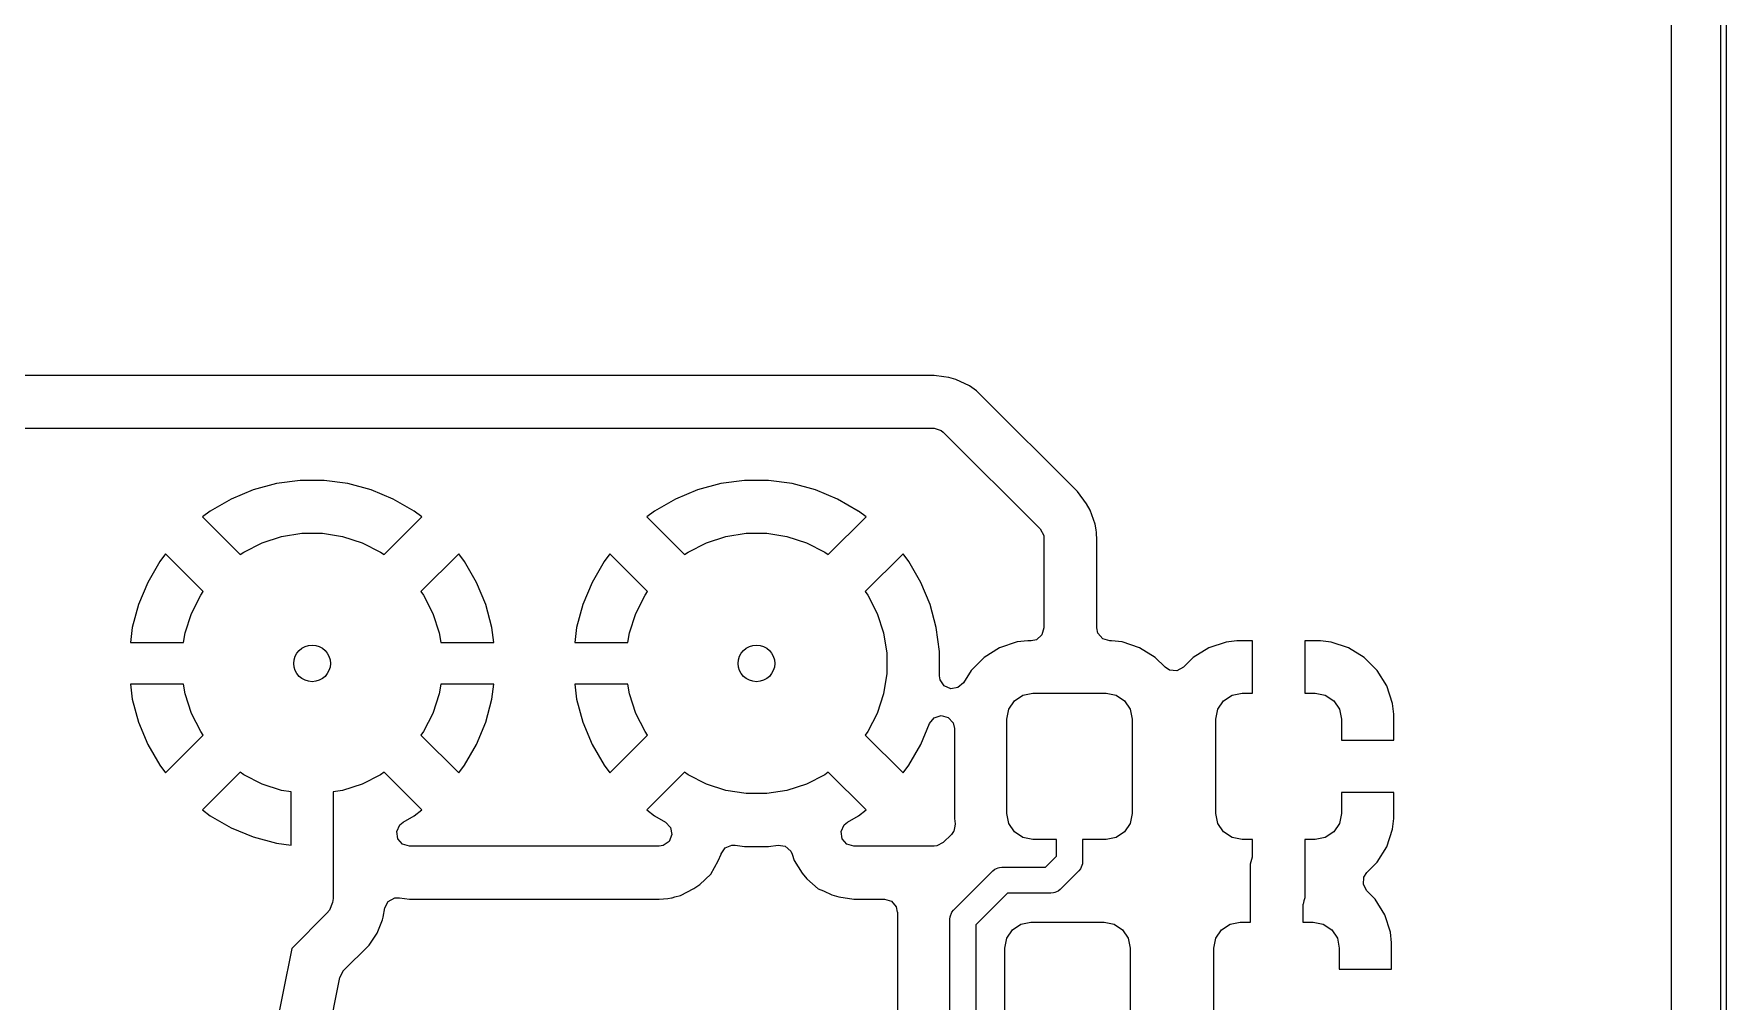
# Model space of a CAD drawing. Header units: millimetres. Extents: x 121.3 to 153.8, y -119.7 to -62.2.
# Drawn here: x 137.64 to 153.82, y -109.69 to -100.44 of the extents above; entities that cross this region are included whole.
import ezdxf

# ---------------------------------------------------------------- set-up
doc = ezdxf.new("R2010")
doc.units = ezdxf.units.MM
doc.layers.add('BLACK', color=250, linetype='CONTINUOUS')

msp = doc.modelspace()

# ---------------------------------------------------------------- linework, layer by layer
at = {"layer": 'BLACK', "linetype": 'CONTINUOUS'}
for p, q in [((153.2995, -67.212706), (153.2995, -114.707293)), ((153.775, -114.71), (153.775, -67.21)), ((153.825, -67.21), (153.825, -114.71)), ((146.248638, -103.7045), (130.351362, -103.7045)), ((146.343582, -103.71815), (146.248638, -103.7045)), ((146.391055, -103.724976), (146.343582, -103.71815)), ((146.4581, -103.744663), (146.391055, -103.724976)), ((146.588974, -103.804433), (146.4581, -103.744663)), ((146.632856, -103.836076), (146.588974, -103.804433)), ((146.653507, -103.852718), (146.632856, -103.836076)), ((146.653519, -103.852728), (146.653507, -103.852718)), ((146.693737, -103.888855), (146.653519, -103.852728)), ((146.693761, -103.888877), (146.693737, -103.888855)), ((146.69377, -103.888886), (146.693761, -103.888877)), ((146.693776, -103.888892), (146.69377, -103.888886)), ((147.621113, -104.816228), (146.693776, -103.888892)), ((130.351362, -104.21), (146.248638, -104.21)), ((146.248638, -104.21), (146.315677, -104.229685)), ((146.315677, -104.229685), (146.336319, -104.246319)), ((146.336319, -104.246319), (147.263681, -105.173681)), ((140.185289, -104.710001), (139.957862, -104.739942)), ((140.185306, -104.71), (140.185289, -104.710001)), ((140.414694, -104.71), (140.185306, -104.71)), ((140.41471, -104.710001), (140.414694, -104.71)), ((140.642137, -104.739942), (140.41471, -104.710001)), ((144.435289, -104.710001), (144.207862, -104.739942)), ((144.435306, -104.71), (144.435289, -104.710001)), ((144.664694, -104.71), (144.435306, -104.71)), ((144.66471, -104.710001), (144.664694, -104.71)), ((144.892137, -104.739942), (144.66471, -104.710001)), ((139.52433, -104.887106), (139.325673, -105.001801)), ((139.52434, -104.887102), (139.52433, -104.887106)), ((139.736269, -104.799318), (139.52434, -104.887102)), ((139.957862, -104.739942), (139.736269, -104.799318)), ((140.86373, -104.799318), (140.642137, -104.739942)), ((141.075659, -104.887102), (140.86373, -104.799318)), ((141.075669, -104.887106), (141.075659, -104.887102)), ((141.274324, -105.001799), (141.075669, -104.887106)), ((143.77433, -104.887106), (143.575673, -105.001801)), ((143.77434, -104.887102), (143.77433, -104.887106)), ((143.986269, -104.799318), (143.77434, -104.887102)), ((144.207862, -104.739942), (143.986269, -104.799318)), ((145.11373, -104.799318), (144.892137, -104.739942)), ((145.325659, -104.887102), (145.11373, -104.799318)), ((145.325669, -104.887106), (145.325659, -104.887102)), ((145.524324, -105.001799), (145.325669, -104.887106)), ((147.621118, -104.816234), (147.621113, -104.816228)), ((147.621123, -104.816239), (147.621118, -104.816234)), ((147.707347, -104.93142), (147.621123, -104.816239)), ((139.325659, -105.00181), (139.251934, -105.05838)), ((139.325673, -105.001801), (139.325659, -105.00181)), ((141.274331, -105.001805), (141.274324, -105.001799)), ((141.348064, -105.05838), (141.274331, -105.001805)), ((143.575659, -105.00181), (143.501934, -105.05838)), ((143.575673, -105.001801), (143.575659, -105.00181)), ((145.524331, -105.001805), (145.524324, -105.001799)), ((145.598064, -105.05838), (145.524331, -105.001805)), ((147.740832, -104.992743), (147.707347, -104.93142)), ((147.791114, -105.127552), (147.740832, -104.992743)), ((139.251934, -105.05838), (139.612633, -105.419079)), ((140.008193, -105.244538), (140.201926, -105.213853)), ((140.201926, -105.213853), (140.398074, -105.213853)), ((140.398074, -105.213853), (140.591807, -105.244538)), ((140.987365, -105.419079), (141.348064, -105.058381)), ((141.348064, -105.058381), (141.348064, -105.05838)), ((143.501934, -105.05838), (143.862633, -105.419079)), ((144.258193, -105.244538), (144.451926, -105.213853)), ((144.451926, -105.213853), (144.648074, -105.213853)), ((144.648074, -105.213853), (144.841807, -105.244538)), ((145.237365, -105.419079), (145.598064, -105.058381)), ((145.598064, -105.058381), (145.598064, -105.05838)), ((147.263681, -105.173681), (147.297166, -105.235004)), ((147.799769, -105.180964), (147.791114, -105.127552)), ((147.802603, -105.207322), (147.799769, -105.180964)), ((147.803631, -105.226493), (147.802603, -105.207322)), ((139.646877, -105.3942), (139.821646, -105.305151)), ((139.821646, -105.305151), (140.008193, -105.244538)), ((140.591807, -105.244538), (140.778354, -105.305151)), ((140.778354, -105.305151), (140.953123, -105.3942)), ((143.896877, -105.3942), (144.071646, -105.305151)), ((144.071646, -105.305151), (144.258193, -105.244538)), ((144.841807, -105.244538), (145.028354, -105.305151)), ((145.028354, -105.305151), (145.203123, -105.3942)), ((147.297166, -105.235004), (147.3, -105.261362)), ((147.3, -105.261362), (147.3, -106.1205)), ((147.8055, -105.261359), (147.803631, -105.226493)), ((147.8055, -106.1205), (147.8055, -105.261359)), ((138.841801, -105.485673), (138.727106, -105.68433)), ((138.84181, -105.485659), (138.841801, -105.485673)), ((138.89838, -105.411934), (138.84181, -105.485659)), ((139.259079, -105.772633), (138.89838, -105.411934)), ((139.612633, -105.419079), (139.646877, -105.3942)), ((140.953123, -105.3942), (140.987365, -105.419079)), ((141.701617, -105.411934), (141.340919, -105.772631)), ((141.701618, -105.411934), (141.701617, -105.411934)), ((141.758194, -105.485666), (141.701618, -105.411934)), ((141.872893, -105.68433), (141.758194, -105.485666)), ((143.091801, -105.485673), (142.977106, -105.68433)), ((143.09181, -105.485659), (143.091801, -105.485673)), ((143.14838, -105.411934), (143.09181, -105.485659)), ((143.148381, -105.411934), (143.14838, -105.411934)), ((143.509079, -105.772632), (143.148381, -105.411934)), ((143.862633, -105.419079), (143.896877, -105.3942)), ((145.203123, -105.3942), (145.237365, -105.419079)), ((145.951617, -105.411934), (145.590919, -105.772631)), ((145.951618, -105.411934), (145.951617, -105.411934)), ((146.008194, -105.485666), (145.951618, -105.411934)), ((146.122893, -105.68433), (146.008194, -105.485666)), ((138.727102, -105.68434), (138.639318, -105.896269)), ((138.727106, -105.68433), (138.727102, -105.68434)), ((141.872897, -105.68434), (141.872893, -105.68433)), ((141.960681, -105.896269), (141.872897, -105.68434)), ((142.977102, -105.68434), (142.889318, -105.896269)), ((142.977106, -105.68433), (142.977102, -105.68434)), ((146.122897, -105.68434), (146.122893, -105.68433)), ((146.210681, -105.896269), (146.122897, -105.68434)), ((139.145151, -105.981646), (139.2342, -105.806877)), ((139.2342, -105.806877), (139.259079, -105.772633)), ((141.340919, -105.772631), (141.3658, -105.806877)), ((141.3658, -105.806877), (141.454849, -105.981646)), ((143.395151, -105.981646), (143.4842, -105.806877)), ((143.4842, -105.806877), (143.509079, -105.772632)), ((145.590919, -105.772631), (145.6158, -105.806877)), ((145.6158, -105.806877), (145.704849, -105.981646)), ((138.639318, -105.896269), (138.579942, -106.117862)), ((139.084538, -106.168193), (139.145151, -105.981646)), ((141.454849, -105.981646), (141.515462, -106.168193)), ((142.020057, -106.117862), (141.960681, -105.896269)), ((142.889318, -105.896269), (142.829942, -106.117862)), ((143.334538, -106.168193), (143.395151, -105.981646)), ((145.704849, -105.981646), (145.765462, -106.168193)), ((146.270057, -106.117862), (146.210681, -105.896269)), ((138.579942, -106.117862), (138.561229, -106.26)), ((139.069997, -106.26), (139.084538, -106.168193)), ((141.515462, -106.168193), (141.530003, -106.26)), ((142.03877, -106.26), (142.020057, -106.117862)), ((142.829942, -106.117862), (142.811229, -106.26)), ((143.319997, -106.26), (143.334538, -106.168193)), ((145.765462, -106.168193), (145.796147, -106.361926)), ((146.299998, -106.345289), (146.270057, -106.117862)), ((147.3, -106.1205), (147.280315, -106.187539)), ((147.816706, -106.172011), (147.8055, -106.1205)), ((147.862461, -106.224815), (147.816706, -106.172011)), ((138.561229, -106.26), (139.069997, -106.26)), ((141.530003, -106.26), (142.03877, -106.26)), ((142.811229, -106.26), (143.319997, -106.26)), ((146.3, -106.345305), (146.299998, -106.345289)), ((146.3, -106.57876), (146.3, -106.345305)), ((146.875663, -106.310187), (146.726342, -106.402289)), ((146.875668, -106.310185), (146.875663, -106.310187)), ((147.0422, -106.255001), (146.875668, -106.310185)), ((147.042203, -106.255), (147.0422, -106.255001)), ((147.14498, -106.244501), (147.042203, -106.255)), ((147.145, -106.2445), (147.14498, -106.244501)), ((147.176004, -106.2445), (147.145, -106.2445)), ((147.227511, -106.233294), (147.176004, -106.2445)), ((147.280315, -106.187539), (147.227511, -106.233294)), ((147.9295, -106.2445), (147.862461, -106.224815)), ((147.945009, -106.2445), (147.9295, -106.2445)), ((147.945016, -106.2445), (147.945009, -106.2445)), ((148.047795, -106.255), (147.945016, -106.2445)), ((148.047797, -106.255001), (148.047795, -106.255)), ((148.214334, -106.310186), (148.047797, -106.255001)), ((148.363656, -106.402288), (148.214334, -106.310186)), ((148.875875, -106.310643), (148.726657, -106.402682)), ((148.87588, -106.310641), (148.875875, -106.310643)), ((149.042302, -106.255494), (148.87588, -106.310641)), ((149.145012, -106.245001), (149.042302, -106.255494)), ((149.145027, -106.245), (149.145012, -106.245001)), ((149.295, -106.245), (149.145027, -106.245)), ((149.295, -106.745), (149.295, -106.245)), ((149.944986, -106.245), (149.795, -106.245)), ((149.795, -106.245), (149.795, -106.745)), ((150.04769, -106.255493), (149.944986, -106.245)), ((150.047697, -106.255494), (150.04769, -106.255493)), ((150.214119, -106.310641), (150.047697, -106.255494)), ((150.214124, -106.310643), (150.214119, -106.310641)), ((150.363345, -106.402684), (150.214124, -106.310643)), ((145.796147, -106.361926), (145.796147, -106.558074)), ((146.726342, -106.402289), (146.602289, -106.526342)), ((148.363657, -106.402289), (148.363656, -106.402288)), ((148.457672, -106.496304), (148.363657, -106.402289)), ((148.502019, -106.524805), (148.457672, -106.496304)), ((148.633034, -106.496305), (148.57171, -106.529789)), ((148.726657, -106.402682), (148.633034, -106.496305)), ((150.487315, -106.526654), (150.363345, -106.402684)), ((138.56123, -106.66), (138.579942, -106.802137)), ((139.069997, -106.66), (138.56123, -106.66)), ((139.084538, -106.751807), (139.069997, -106.66)), ((141.530003, -106.66), (141.515462, -106.751807)), ((142.038769, -106.66), (141.530003, -106.66)), ((142.020057, -106.802137), (142.038769, -106.66)), ((142.81123, -106.66), (142.829942, -106.802137)), ((143.319997, -106.66), (142.81123, -106.66)), ((143.334538, -106.751807), (143.319997, -106.66)), ((145.796147, -106.558074), (145.765462, -106.751807)), ((146.301159, -106.57876), (146.3, -106.57876)), ((146.305658, -106.616375), (146.301159, -106.57876)), ((146.344514, -106.674444), (146.305658, -106.616375)), ((146.529507, -106.644341), (146.477559, -106.691066)), ((146.602289, -106.526342), (146.529507, -106.644341)), ((148.57171, -106.529789), (148.502019, -106.524805)), ((150.579356, -106.675875), (150.487315, -106.526654)), ((138.579942, -106.802137), (138.639318, -107.02373)), ((139.145151, -106.938354), (139.084538, -106.751807)), ((141.515462, -106.751807), (141.454849, -106.938354)), ((141.960681, -107.02373), (142.020057, -106.802137)), ((142.829942, -106.802137), (142.889318, -107.02373)), ((143.395151, -106.938354), (143.334538, -106.751807)), ((145.765462, -106.751807), (145.704849, -106.938354)), ((146.408596, -106.702287), (146.344514, -106.674444)), ((146.477559, -106.691066), (146.408596, -106.702287)), ((146.96403, -106.899329), (147.018223, -106.818223)), ((147.018223, -106.818223), (147.099329, -106.76403)), ((147.099329, -106.76403), (147.195, -106.745)), ((147.195, -106.745), (147.895, -106.745)), ((147.895, -106.745), (147.990671, -106.76403)), ((147.990671, -106.76403), (148.071777, -106.818223)), ((148.071777, -106.818223), (148.12597, -106.899329)), ((148.96403, -106.899329), (149.018223, -106.818223)), ((149.018223, -106.818223), (149.099329, -106.76403)), ((149.099329, -106.76403), (149.195, -106.745)), ((149.195, -106.745), (149.295, -106.745)), ((149.795, -106.745), (149.895, -106.745)), ((149.895, -106.745), (149.990671, -106.76403)), ((149.990671, -106.76403), (150.071777, -106.818223)), ((150.071777, -106.818223), (150.12597, -106.899329)), ((150.579358, -106.67588), (150.579356, -106.675875)), ((150.634505, -106.842302), (150.579358, -106.67588)), ((139.2342, -107.113123), (139.145151, -106.938354)), ((141.454849, -106.938354), (141.3658, -107.113123)), ((143.4842, -107.113123), (143.395151, -106.938354)), ((145.704849, -106.938354), (145.6158, -107.113123)), ((146.205939, -107.03518), (146.24978, -106.980776)), ((146.24978, -106.980776), (146.316074, -106.958711)), ((146.316074, -106.958711), (146.383773, -106.97599)), ((146.383773, -106.97599), (146.431384, -107.027127)), ((146.945, -106.995), (146.96403, -106.899329)), ((146.945, -107.895), (146.945, -106.995)), ((148.12597, -106.899329), (148.145, -106.995)), ((148.145, -106.995), (148.145, -107.895)), ((148.945, -106.995), (148.96403, -106.899329)), ((148.945, -107.895), (148.945, -106.995)), ((150.12597, -106.899329), (150.145, -106.995)), ((150.145, -106.995), (150.145, -107.195)), ((150.644998, -106.945013), (150.634505, -106.842302)), ((150.644999, -106.945028), (150.644998, -106.945013)), ((150.644999, -107.195), (150.644999, -106.945028)), ((138.639318, -107.02373), (138.727102, -107.235659)), ((138.898381, -107.508064), (139.259079, -107.147365)), ((139.259079, -107.147365), (139.2342, -107.113123)), ((141.3658, -107.113123), (141.34092, -107.147367)), ((141.34092, -107.147367), (141.701617, -107.508064)), ((141.872897, -107.235659), (141.960681, -107.02373)), ((142.889318, -107.02373), (142.977102, -107.235659)), ((143.148381, -107.508064), (143.509079, -107.147365)), ((143.509079, -107.147365), (143.4842, -107.113123)), ((145.6158, -107.113123), (145.59092, -107.147367)), ((145.59092, -107.147367), (145.951617, -107.508064)), ((146.1229, -107.235654), (146.205939, -107.03518)), ((146.431384, -107.027127), (146.4445, -107.082632)), ((146.4445, -107.082632), (146.4445, -107.945001)), ((138.727102, -107.235659), (138.727106, -107.235669)), ((138.727106, -107.235669), (138.841799, -107.434324)), ((141.758197, -107.434327), (141.872893, -107.235668)), ((141.872893, -107.235668), (141.872897, -107.235659)), ((142.977102, -107.235659), (142.977106, -107.235669)), ((142.977106, -107.235669), (143.091799, -107.434324)), ((146.008197, -107.434327), (146.122893, -107.235668)), ((146.122893, -107.235668), (146.1229, -107.235654)), ((150.145, -107.195), (150.644999, -107.195)), ((138.841799, -107.434324), (138.841805, -107.434331)), ((138.841805, -107.434331), (138.898381, -107.508064)), ((141.701617, -107.508064), (141.758192, -107.434334)), ((141.758192, -107.434334), (141.758197, -107.434327)), ((143.091799, -107.434324), (143.091805, -107.434331)), ((143.091805, -107.434331), (143.148381, -107.508064)), ((145.951617, -107.508064), (146.008192, -107.434334)), ((146.008192, -107.434334), (146.008197, -107.434327)), ((139.612632, -107.500919), (139.251934, -107.861617)), ((139.646877, -107.5258), (139.612632, -107.500919)), ((139.821646, -107.614849), (139.646877, -107.5258)), ((140.008193, -107.675462), (139.821646, -107.614849)), ((140.778354, -107.614849), (140.591807, -107.675462)), ((140.953123, -107.5258), (140.778354, -107.614849)), ((140.987367, -107.50092), (140.953123, -107.5258)), ((141.348064, -107.861617), (140.987367, -107.50092)), ((143.862632, -107.500919), (143.501934, -107.861617)), ((143.896877, -107.5258), (143.862632, -107.500919)), ((144.071646, -107.614849), (143.896877, -107.5258)), ((144.258193, -107.675462), (144.071646, -107.614849)), ((145.028354, -107.614849), (144.841807, -107.675462)), ((145.203123, -107.5258), (145.028354, -107.614849)), ((145.237367, -107.50092), (145.203123, -107.5258)), ((145.598064, -107.861617), (145.237367, -107.50092)), ((140.1, -107.690003), (140.008193, -107.675462)), ((140.1, -108.198769), (140.1, -107.690003)), ((140.591807, -107.675462), (140.5, -107.690003)), ((140.5, -107.690003), (140.5, -108.71)), ((144.451926, -107.706147), (144.258193, -107.675462)), ((144.648074, -107.706147), (144.451926, -107.706147)), ((144.841807, -107.675462), (144.648074, -107.706147)), ((150.645, -107.695), (150.145, -107.695)), ((150.145, -107.695), (150.145, -107.895)), ((150.645, -107.944973), (150.645, -107.695)), ((139.251934, -107.861617), (139.251934, -107.861618)), ((139.251934, -107.861618), (139.325666, -107.918194)), ((139.325666, -107.918194), (139.52433, -108.032893)), ((141.169685, -107.978613), (141.274327, -107.918197)), ((141.274327, -107.918197), (141.274334, -107.918192)), ((141.274334, -107.918192), (141.348064, -107.861617)), ((143.501934, -107.861617), (143.501934, -107.861618)), ((143.501934, -107.861618), (143.575666, -107.918194)), ((143.575666, -107.918194), (143.680314, -107.978613)), ((145.419685, -107.978613), (145.524327, -107.918197)), ((145.524327, -107.918197), (145.524334, -107.918192)), ((145.524334, -107.918192), (145.598064, -107.861617)), ((146.4445, -107.945001), (146.444501, -107.945019)), ((146.444501, -107.945019), (146.44968, -107.995712)), ((146.96403, -107.990671), (146.945, -107.895)), ((148.145, -107.895), (148.12597, -107.990671)), ((148.96403, -107.990671), (148.945, -107.895)), ((150.145, -107.895), (150.12597, -107.990671)), ((150.634506, -108.04769), (150.644999, -107.944986)), ((150.644999, -107.944986), (150.645, -107.944973)), ((139.52433, -108.032893), (139.52434, -108.032897)), ((139.52434, -108.032897), (139.736269, -108.120681)), ((139.736269, -108.120681), (139.957862, -108.180057)), ((141.108947, -108.068353), (141.137972, -108.004797)), ((141.118891, -108.137511), (141.108947, -108.068353)), ((141.137972, -108.004797), (141.169685, -107.978613)), ((143.680314, -107.978613), (143.72853, -108.02918)), ((143.741753, -108.097787), (143.715785, -108.162652)), ((143.72853, -108.02918), (143.741753, -108.097787)), ((145.358947, -108.068353), (145.387972, -108.004797)), ((145.368891, -108.137511), (145.358947, -108.068353)), ((145.387972, -108.004797), (145.419685, -107.978613)), ((146.414004, -108.095993), (146.336319, -108.17368)), ((146.435155, -108.067738), (146.414004, -108.095993)), ((146.435438, -108.066434), (146.435155, -108.067738)), ((146.43691, -108.064405), (146.435438, -108.066434)), ((146.442964, -108.031835), (146.43691, -108.064405)), ((146.450006, -107.999465), (146.442964, -108.031835)), ((146.44968, -107.995712), (146.449322, -107.997633)), ((146.449322, -107.997633), (146.450006, -107.999465)), ((147.018223, -108.071777), (146.96403, -107.990671)), ((147.099329, -108.12597), (147.018223, -108.071777)), ((147.195, -108.145), (147.099329, -108.12597)), ((147.990671, -108.12597), (147.895, -108.145)), ((148.071777, -108.071777), (147.990671, -108.12597)), ((148.12597, -107.990671), (148.071777, -108.071777)), ((149.018223, -108.071777), (148.96403, -107.990671)), ((149.099329, -108.12597), (149.018223, -108.071777)), ((149.195, -108.145), (149.099329, -108.12597)), ((149.990671, -108.12597), (149.895, -108.145)), ((150.071777, -108.071777), (149.990671, -108.12597)), ((150.12597, -107.990671), (150.071777, -108.071777)), ((150.579358, -108.214119), (150.634505, -108.047697)), ((150.634505, -108.047697), (150.634506, -108.04769)), ((139.957862, -108.180057), (140.1, -108.198769)), ((141.164646, -108.190315), (141.118891, -108.137511)), ((141.231685, -108.21), (141.164646, -108.190315)), ((143.618314, -108.21), (141.231685, -108.21)), ((143.65887, -108.20318), (143.618314, -108.21)), ((143.715785, -108.162652), (143.65887, -108.20318)), ((144.185075, -108.350527), (144.211043, -108.285662)), ((144.211043, -108.285662), (144.211044, -108.285654)), ((144.211044, -108.285654), (144.2116, -108.28392)), ((144.2116, -108.28392), (144.211943, -108.283412)), ((144.211943, -108.283412), (144.212689, -108.28155)), ((144.212689, -108.28155), (144.213094, -108.281712)), ((144.213094, -108.281712), (144.250761, -108.226056)), ((144.250761, -108.226056), (144.314989, -108.19855)), ((144.314989, -108.19855), (144.345899, -108.198734)), ((144.345899, -108.198734), (144.435265, -108.2105)), ((144.435265, -108.2105), (144.435266, -108.2105)), ((144.435266, -108.2105), (144.664727, -108.2105)), ((144.664727, -108.2105), (144.664734, -108.2105)), ((144.664734, -108.2105), (144.755993, -108.198485)), ((144.755993, -108.198485), (144.825028, -108.20925)), ((144.825028, -108.20925), (144.877284, -108.25563)), ((144.877284, -108.25563), (144.891156, -108.286488)), ((144.891156, -108.286488), (144.909072, -108.347503)), ((145.414646, -108.190315), (145.368891, -108.137511)), ((145.481685, -108.21), (145.414646, -108.190315)), ((146.248637, -108.21), (145.481685, -108.21)), ((146.274997, -108.207166), (146.248637, -108.21)), ((146.336319, -108.17368), (146.274997, -108.207166)), ((147.42, -108.145), (147.195, -108.145)), ((147.42, -108.303223), (147.42, -108.145)), ((147.895, -108.145), (147.67, -108.145)), ((147.67, -108.145), (147.67, -108.355)), ((149.295, -108.145), (149.195, -108.145)), ((149.295, -108.308932), (149.295, -108.145)), ((149.895, -108.145), (149.795, -108.145)), ((149.795, -108.145), (149.795, -108.703638)), ((150.487315, -108.363345), (150.579356, -108.214124)), ((150.579356, -108.214124), (150.579358, -108.214119)), ((144.113135, -108.475131), (144.185075, -108.350527)), ((144.909072, -108.347503), (144.909074, -108.347507)), ((144.909074, -108.347507), (144.986856, -108.468537)), ((146.435612, -108.820032), (146.810032, -108.445612)), ((146.810032, -108.445612), (146.828968, -108.430071)), ((146.828968, -108.430071), (146.828974, -108.430066)), ((146.828974, -108.430066), (146.860835, -108.416868)), ((146.860835, -108.416868), (146.874033, -108.411402)), ((146.874033, -108.411402), (146.874034, -108.411402)), ((146.874034, -108.411402), (146.89842, -108.409)), ((146.89842, -108.409), (147.314224, -108.409)), ((147.314224, -108.409), (147.42, -108.303223)), ((147.633388, -108.443389), (147.454388, -108.622388)), ((147.648933, -108.424447), (147.633388, -108.443389)), ((147.648934, -108.424446), (147.648933, -108.424447)), ((147.667598, -108.379386), (147.648934, -108.424446)), ((147.67, -108.355), (147.667598, -108.379386)), ((149.275, -108.376362), (149.294685, -108.309323)), ((149.275, -108.771067), (149.275, -108.376362)), ((149.294685, -108.309323), (149.295, -108.308932)), ((150.388342, -108.462319), (150.487315, -108.363345)), ((143.952084, -108.614952), (144.008999, -108.574424)), ((144.008999, -108.574424), (144.009004, -108.57442)), ((144.009004, -108.57442), (144.113135, -108.475131)), ((144.986856, -108.468537), (144.986864, -108.468548)), ((144.986864, -108.468548), (145.032608, -108.52134)), ((145.032608, -108.52134), (145.032611, -108.521343)), ((145.032611, -108.521343), (145.032615, -108.521347)), ((145.032615, -108.521347), (145.141349, -108.615567)), ((150.354857, -108.576358), (150.359841, -108.506666)), ((150.388342, -108.637681), (150.354857, -108.576358)), ((150.359841, -108.506666), (150.388342, -108.462319)), ((140.496157, -108.749018), (140.466294, -108.821114)), ((140.5, -108.71), (140.496157, -108.749018)), ((140.996277, -108.800219), (141.028663, -108.73831)), ((141.028663, -108.73831), (141.089379, -108.703737)), ((141.089379, -108.703737), (141.135536, -108.701676)), ((141.135536, -108.701676), (141.231685, -108.7155)), ((141.231685, -108.7155), (141.231688, -108.7155)), ((141.231688, -108.7155), (143.618303, -108.7155)), ((143.618303, -108.7155), (143.618314, -108.7155)), ((143.618314, -108.7155), (143.702143, -108.708501)), ((143.702143, -108.708501), (143.738068, -108.702459)), ((143.738068, -108.702459), (143.742688, -108.701683)), ((143.742688, -108.701683), (143.742692, -108.701682)), ((143.742692, -108.701682), (143.742699, -108.701681)), ((143.742699, -108.701681), (143.742702, -108.70168)), ((143.742702, -108.70168), (143.742708, -108.701679)), ((143.742708, -108.701679), (143.768781, -108.695024)), ((143.768781, -108.695024), (143.824197, -108.68088)), ((143.824197, -108.68088), (143.952084, -108.614952)), ((145.141349, -108.615567), (145.141352, -108.615568)), ((145.141352, -108.615568), (145.141353, -108.615569)), ((145.141353, -108.615569), (145.18977, -108.637681)), ((145.18977, -108.637681), (145.272226, -108.675338)), ((145.272226, -108.675338), (145.339265, -108.695023)), ((145.339265, -108.695023), (145.339269, -108.695024)), ((145.339269, -108.695024), (145.481685, -108.7155)), ((145.481685, -108.7155), (145.77462, -108.7155)), ((145.77462, -108.7155), (145.841659, -108.735185)), ((145.841659, -108.735185), (145.887414, -108.787989)), ((146.950196, -108.659), (146.649, -108.960196)), ((147.366, -108.659), (146.950196, -108.659)), ((147.390386, -108.656598), (147.366, -108.659)), ((147.390387, -108.656598), (147.390386, -108.656598)), ((147.403584, -108.651131), (147.390387, -108.656598)), ((147.435446, -108.637934), (147.403584, -108.651131)), ((147.435451, -108.637928), (147.435446, -108.637934)), ((147.454388, -108.622388), (147.435451, -108.637928)), ((149.275, -108.935), (149.275, -108.771067)), ((149.775315, -108.770677), (149.775, -108.771067)), ((149.775, -108.771067), (149.775, -108.935)), ((149.776077, -108.76808), (149.775315, -108.770677)), ((149.779832, -108.763065), (149.776077, -108.76808)), ((149.786355, -108.733078), (149.779832, -108.763065)), ((149.795, -108.703638), (149.786355, -108.733078)), ((150.467315, -108.716654), (150.388342, -108.637681)), ((150.559356, -108.865875), (150.467315, -108.716654)), ((140.441421, -108.851421), (140.104288, -109.188553)), ((140.466294, -108.821114), (140.441421, -108.851421)), ((140.920775, -109.041811), (140.97358, -108.914329)), ((140.97358, -108.914325), (140.973582, -108.914322)), ((140.97358, -108.914329), (140.97358, -108.914325)), ((140.973582, -108.914322), (140.978934, -108.887411)), ((140.978934, -108.887409), (140.996277, -108.800219)), ((140.978934, -108.887411), (140.978934, -108.887409)), ((145.887414, -108.787989), (145.896209, -108.840722)), ((145.896209, -108.840722), (145.8985, -108.840722)), ((145.8985, -108.840722), (145.8985, -110.945152)), ((146.399, -108.90842), (146.401402, -108.884034)), ((146.399, -111.203829), (146.399, -108.90842)), ((146.401402, -108.884034), (146.420066, -108.838974)), ((146.420066, -108.838974), (146.420071, -108.838968)), ((146.420071, -108.838968), (146.435612, -108.820032)), ((147.079329, -108.95403), (147.175, -108.935)), ((147.175, -108.935), (147.875, -108.935)), ((147.875, -108.935), (147.970671, -108.95403)), ((149.079329, -108.95403), (149.175, -108.935)), ((149.175, -108.935), (149.275, -108.935)), ((149.775, -108.935), (149.875, -108.935)), ((149.875, -108.935), (149.970671, -108.95403)), ((150.559358, -108.86588), (150.559356, -108.865875)), ((150.614505, -109.032302), (150.559358, -108.86588)), ((140.844114, -109.156543), (140.920775, -109.041811)), ((146.649, -108.960196), (146.649, -111.255606)), ((146.925, -109.185), (146.94403, -109.089329)), ((146.94403, -109.089329), (146.998223, -109.008223)), ((146.998223, -109.008223), (147.079329, -108.95403)), ((147.970671, -108.95403), (148.051777, -109.008223)), ((148.051777, -109.008223), (148.10597, -109.089329)), ((148.10597, -109.089329), (148.125, -109.185)), ((148.925, -109.185), (148.94403, -109.089329)), ((148.94403, -109.089329), (148.998223, -109.008223)), ((148.998223, -109.008223), (149.079329, -108.95403)), ((149.970671, -108.95403), (150.051777, -109.008223)), ((150.051777, -109.008223), (150.10597, -109.089329)), ((150.10597, -109.089329), (150.125, -109.185)), ((150.624998, -109.135013), (150.614505, -109.032302)), ((140.104288, -109.188553), (139.87541, -110.332944)), ((140.598152, -109.402503), (140.844114, -109.156543)), ((146.925, -110.085), (146.925, -109.185)), ((148.125, -109.185), (148.125, -110.085)), ((148.925, -110.085), (148.925, -109.185)), ((150.125, -109.185), (150.125, -109.385)), ((150.624999, -109.135028), (150.624998, -109.135013)), ((150.624999, -109.385), (150.624999, -109.135028)), ((140.56436, -109.465744), (140.596809, -109.403871)), ((140.596809, -109.403871), (140.598152, -109.402503)), ((150.125, -109.385), (150.624999, -109.385)), ((140.371094, -110.432081), (140.56436, -109.465744))]:
    msp.add_line(p, q, dxfattribs=at)
at = {"layer": 'BLACK'}
for centre in [(140.3, -106.46), (140.3, -106.46), (144.55, -106.46), (144.55, -106.46)]:
    msp.add_circle(centre, 0.175, dxfattribs=at)
at = {"layer": 'WHITE'}
for centre in [(140.3, -106.46), (144.55, -106.46)]:
    msp.add_circle(centre, 0.175, dxfattribs=at)

doc.saveas('drawing.dxf')
